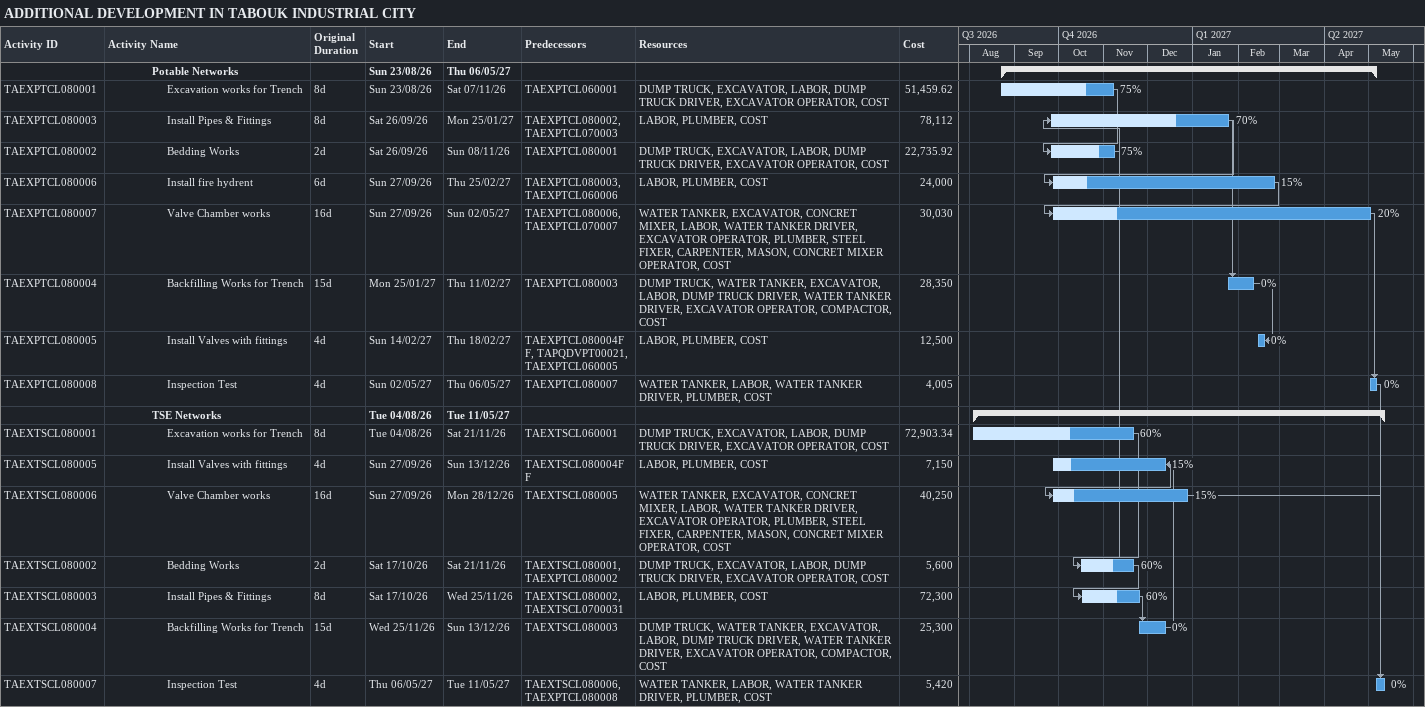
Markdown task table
ADDITIONAL DEVELOPMENT IN TABOUK INDUSTRIAL CITY

| ID | Level | Task | Original duration | Start | Finish | Predecessors | Resources | % complete | Cost |
|---|---|---|---|---|---|---|---|---|---|
|  | 4 | **Potable Networks** |  | 2026-08-23 | 2027-05-06 |  |  |  |  |
| TAEXPTCL080001 | 5 | Excavation works for Trench | 8d | 2026-08-23 | 2026-11-07 | TAEXPTCL060001 | DUMP TRUCK, EXCAVATOR, LABOR, DUMP TRUCK DRIVER, EXCAVATOR OPERATOR, COST | 75 | 51459.62 |
| TAEXPTCL080003 | 5 | Install Pipes & Fittings | 8d | 2026-09-26 | 2027-01-25 | TAEXPTCL080002, TAEXPTCL070003 | LABOR, PLUMBER, COST | 70 | 78112 |
| TAEXPTCL080002 | 5 | Bedding Works | 2d | 2026-09-26 | 2026-11-08 | TAEXPTCL080001 | DUMP TRUCK, EXCAVATOR, LABOR, DUMP TRUCK DRIVER, EXCAVATOR OPERATOR, COST | 75 | 22735.92 |
| TAEXPTCL080006 | 5 | Install fire hydrent | 6d | 2026-09-27 | 2027-02-25 | TAEXPTCL080003, TAEXPTCL060006 | LABOR, PLUMBER, COST | 15 | 24000 |
| TAEXPTCL080007 | 5 | Valve Chamber works | 16d | 2026-09-27 | 2027-05-02 | TAEXPTCL080006, TAEXPTCL070007 | WATER TANKER, EXCAVATOR, CONCRET MIXER, LABOR, WATER TANKER DRIVER, EXCAVATOR OPERATOR, PLUMBER, STEEL FIXER, CARPENTER, MASON, CONCRET MIXER OPERATOR, COST | 20 | 30030 |
| TAEXPTCL080004 | 5 | Backfilling Works for Trench | 15d | 2027-01-25 | 2027-02-11 | TAEXPTCL080003 | DUMP TRUCK, WATER TANKER, EXCAVATOR, LABOR, DUMP TRUCK DRIVER, WATER TANKER DRIVER, EXCAVATOR OPERATOR, COMPACTOR, COST | 0 | 28350 |
| TAEXPTCL080005 | 5 | Install Valves with fittings | 4d | 2027-02-14 | 2027-02-18 | TAEXPTCL080004FF, TAPQDVPT00021, TAEXPTCL060005 | LABOR, PLUMBER, COST | 0 | 12500 |
| TAEXPTCL080008 | 5 | Inspection Test | 4d | 2027-05-02 | 2027-05-06 | TAEXPTCL080007 | WATER TANKER, LABOR, WATER TANKER DRIVER, PLUMBER, COST | 0 | 4005 |
|  | 4 | **TSE Networks** |  | 2026-08-04 | 2027-05-11 |  |  |  |  |
| TAEXTSCL080001 | 5 | Excavation works for Trench | 8d | 2026-08-04 | 2026-11-21 | TAEXTSCL060001 | DUMP TRUCK, EXCAVATOR, LABOR, DUMP TRUCK DRIVER, EXCAVATOR OPERATOR, COST | 60 | 72903.34 |
| TAEXTSCL080005 | 5 | Install Valves with fittings | 4d | 2026-09-27 | 2026-12-13 | TAEXTSCL080004FF | LABOR, PLUMBER, COST | 15 | 7150 |
| TAEXTSCL080006 | 5 | Valve Chamber works | 16d | 2026-09-27 | 2026-12-28 | TAEXTSCL080005 | WATER TANKER, EXCAVATOR, CONCRET MIXER, LABOR, WATER TANKER DRIVER, EXCAVATOR OPERATOR, PLUMBER, STEEL FIXER, CARPENTER, MASON, CONCRET MIXER OPERATOR, COST | 15 | 40250 |
| TAEXTSCL080002 | 5 | Bedding Works | 2d | 2026-10-17 | 2026-11-21 | TAEXTSCL080001, TAEXPTCL080002 | DUMP TRUCK, EXCAVATOR, LABOR, DUMP TRUCK DRIVER, EXCAVATOR OPERATOR, COST | 60 | 5600 |
| TAEXTSCL080003 | 5 | Install Pipes & Fittings | 8d | 2026-10-17 | 2026-11-25 | TAEXTSCL080002, TAEXTSCL0700031 | LABOR, PLUMBER, COST | 60 | 72300 |
| TAEXTSCL080004 | 5 | Backfilling Works for Trench | 15d | 2026-11-25 | 2026-12-13 | TAEXTSCL080003 | DUMP TRUCK, WATER TANKER, EXCAVATOR, LABOR, DUMP TRUCK DRIVER, WATER TANKER DRIVER, EXCAVATOR OPERATOR, COMPACTOR, COST | 0 | 25300 |
| TAEXTSCL080007 | 5 | Inspection Test | 4d | 2027-05-06 | 2027-05-11 | TAEXTSCL080006, TAEXPTCL080008 | WATER TANKER, LABOR, WATER TANKER DRIVER, PLUMBER, COST | 0 | 5420 |
